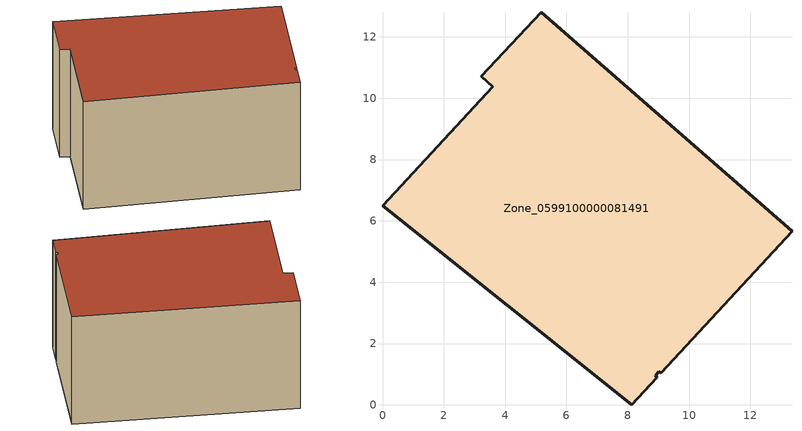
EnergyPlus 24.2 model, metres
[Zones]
Zone_0599100000081491
 floor ground (C_G): 3.59,10.37 3.22,10.71 5.17,12.81 13.36,5.66 9.09,1.04 9.01,1.09 8.9,0.97 8.95,0.89 8.13,0 0,6.49 z0
 wall outside (C_F): 3.22,10.71 3.59,10.37 0,6.49 8.13,0 8.95,0.89 8.9,0.97 9.01,1.09 9.09,1.04 13.36,5.66 5.17,12.81 3.22,10.71 z0:5.72
 roof outside (C_R): 9.01,1.09 9.09,1.04 13.36,5.66 5.17,12.81 3.22,10.71 3.59,10.37 0,6.49 8.13,0 8.95,0.89 8.9,0.97 z5.72
[BUILDING]
Pand.0599100000081491: North Axis=0; Terrain=City; Loads Convergence Tolerance Value=0.04; Temperature Convergence Tolerance Value=0.4; Solar Distribution=FullExterior; Maximum Number of Warmup Days=25; Minimum Number of Warmup Days=1
[Site:Location]
Rotterdam.The.Hague.AP_ZH_NLD Design_Conditions: Latitude=51.96; Longitude=4.45; Time Zone=1; Elevation=-4.5
[SITE:GROUNDTEMPERATURE:BUILDINGSURFACE]
18, 18, 18, 18, 18, 18, 18, 18, 18, 18, 18, 18
[MATERIAL] Thermal Absorptance=0.9; Solar Absorptance=0.7; Visible Absorptance=0.7
Name | Roughness | Thickness | Conductivity | Density | Specific Heat
G.TI.1992-2005 | MediumSmooth | 0.15 | 0.06 | 540 | 1210
F.TI.1992-2005 | Rough | 0.3 | 0.12 | 1920 | 840
R.TI.1992-2005 | MediumRough | 0.2 | 0.08 | 1500 | 1000
[CONSTRUCTION]
C_G: G.TI.1992-2005
C_F: F.TI.1992-2005
C_R: R.TI.1992-2005
[ZONE]
Zone_0599100000081491: Type=1; Multiplier=1; Ceiling Height=Autocalculate; Volume=Autocalculate; Floor Area=autocalculate; Part of Total Floor Area=Yes
[ZONEINFILTRATION:DESIGNFLOWRATE]
Infil_Zone_0599100000081491: Zone or ZoneList or Space or SpaceList=Zone_0599100000081491; Schedule=AlwaysOn; Design Flow Rate Calculation Method=Flow/Area; Flow Rate per Floor Area=0.0015; Constant Term Coefficient=1; Temperature Term Coefficient=0; Velocity Term Coefficient=0; Velocity Squared Term Coefficient=0
[HVACTEMPLATE:ZONE:IDEALLOADSAIRSYSTEM]
Zone_0599100000081491: Maximum Heating Supply Air Temperature=50; Minimum Cooling Supply Air Temperature=13; Maximum Heating Supply Air Humidity Ratio=0.0156; Minimum Cooling Supply Air Humidity Ratio=0.0077; Heating Limit=NoLimit; Cooling Limit=NoLimit; Dehumidification Control Type=ConstantSensibleHeatRatio; Cooling Sensible Heat Ratio=0.7; Dehumidification Setpoint=60; Humidification Control Type=None; Humidification Setpoint=30; Outdoor Air Method=None; Outdoor Air Flow Rate per Person=0.00944; Outdoor Air Flow Rate per Zone Floor Area=0; Outdoor Air Flow Rate per Zone=0; Demand Controlled Ventilation Type=None; Outdoor Air Economizer Type=NoEconomizer; Heat Recovery Type=None; Sensible Heat Recovery Effectiveness=0.7; Latent Heat Recovery Effectiveness=0.65
[ZONECONTROL:THERMOSTAT]
ThermostatControl_Zone_0599100000081491: Zone or ZoneList=Zone_0599100000081491; Control Type Schedule=DualSetpointControlType; Control 1=Thermostat_Zone_0599100000081491; Temperature Difference Between Cutout And Setpoint=0
[THERMOSTATSETPOINT:DUALSETPOINT]
Thermostat_Zone_0599100000081491: Heating Setpoint Temperature Schedule=HeatingSetpoint_Zone_0599100000081491; Cooling Setpoint Temperature Schedule=CoolingSetpoint_Zone_0599100000081491
[SCHEDULE:COMPACT]
HeatingSetpoint_Zone_0599100000081491: Through: 12/31, For: AllDays, Until: 24:00, 21
CoolingSetpoint_Zone_0599100000081491: Through: 12/31, For: AllDays, Until: 24:00, 24
DualSetpointControlType: Through: 12/31, For: AllDays, Until: 24:00, 4
AlwaysOn: Through: 12/31, For: AllDays, Until: 24:00, 1
